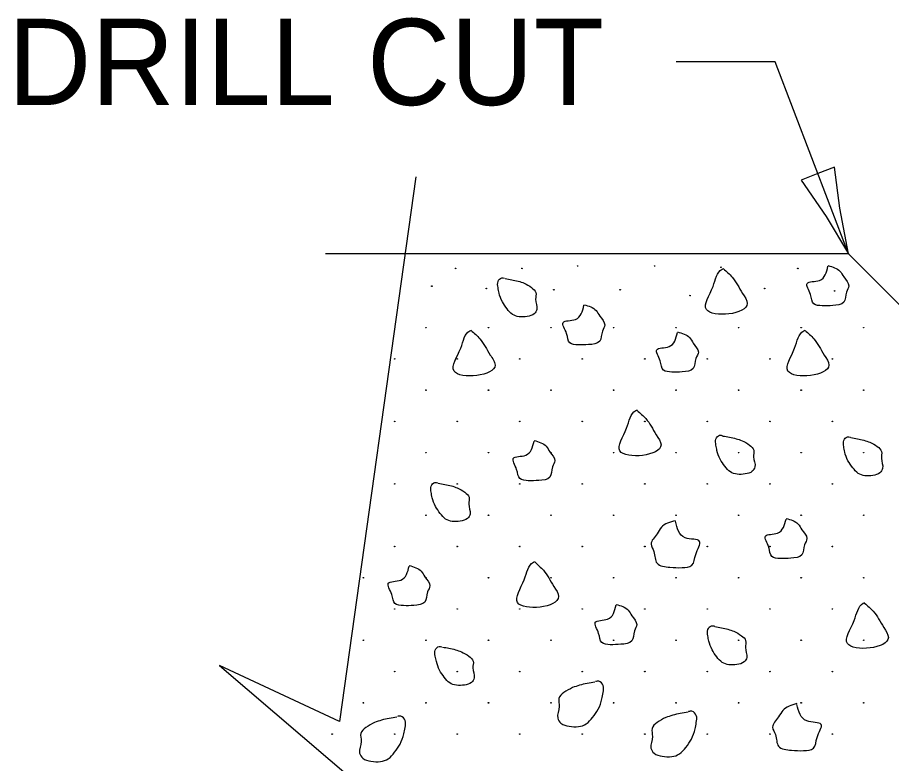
# Model space of a CAD drawing. Extents: x 2261656 to 2262286, y -3123885 to -3123485.
# Drawn here: x 2261683.66 to 2261712.11, y -3123770.93 to -3123746.65 of the extents above; entities that cross this region are included whole.
import ezdxf

# ---------------------------------------------------------------- set-up
doc = ezdxf.new("R2010")
doc.units = 0
doc.layers.add('RD_Pr_Roadway_Items', color=7, linetype='Continuous')
doc.layers.add('RD_Pr_Roadway_Notes', color=7, linetype='Continuous')

msp = doc.modelspace()

# ---------------------------------------------------------------- linework, layer by layer
at = {"layer": 'RD_Pr_Roadway_Items'}
for p, q in [((2261710.71, -3123754.344), (2261693.683, -3123754.344)), ((2261712.364, -3123755.995), (2261710.71, -3123754.344))]:
    msp.add_line(p, q, dxfattribs=at)
for centre in [(2261701.893, -3123754.739), (2261704.399, -3123754.739), (2261697.921, -3123754.816), (2261700.08, -3123754.816), (2261706.558, -3123754.778), (2261709.064, -3123754.816), (2261697.15, -3123755.394), (2261698.923, -3123755.471), (2261701.121, -3123755.511), (2261703.28, -3123755.511), (2261707.984, -3123755.471), (2261710.259, -3123755.549), (2261705.556, -3123755.703), (2261696.957, -3123756.745), (2261698.993, -3123756.745), (2261701.028, -3123756.745), (2261703.064, -3123756.745), (2261705.1, -3123756.745), (2261707.135, -3123756.745), (2261709.171, -3123756.745), (2261711.207, -3123756.745), (2261695.939, -3123757.762), (2261697.975, -3123757.762), (2261700.011, -3123757.762), (2261702.046, -3123757.762), (2261704.082, -3123757.762), (2261706.117, -3123757.762), (2261708.153, -3123757.762), (2261710.189, -3123757.762), (2261696.957, -3123758.78), (2261698.993, -3123758.78), (2261701.028, -3123758.78), (2261703.064, -3123758.78), (2261705.1, -3123758.78), (2261707.135, -3123758.78), (2261709.171, -3123758.78), (2261711.207, -3123758.78), (2261695.939, -3123759.798), (2261697.975, -3123759.798), (2261700.011, -3123759.798), (2261702.046, -3123759.798), (2261704.082, -3123759.798), (2261706.117, -3123759.798), (2261708.153, -3123759.798), (2261710.189, -3123759.798), (2261696.957, -3123760.816), (2261698.993, -3123760.816), (2261701.028, -3123760.816), (2261703.064, -3123760.816), (2261705.1, -3123760.816), (2261707.135, -3123760.816), (2261709.171, -3123760.816), (2261711.207, -3123760.816), (2261695.939, -3123761.834), (2261697.975, -3123761.834), (2261700.011, -3123761.834), (2261702.046, -3123761.834), (2261704.082, -3123761.834), (2261706.117, -3123761.834), (2261708.153, -3123761.834), (2261710.189, -3123761.834), (2261696.957, -3123762.852), (2261698.993, -3123762.852), (2261701.028, -3123762.852), (2261703.064, -3123762.852), (2261705.1, -3123762.852), (2261707.135, -3123762.852), (2261709.171, -3123762.852), (2261711.207, -3123762.852), (2261695.939, -3123763.869), (2261697.975, -3123763.869), (2261700.011, -3123763.869), (2261702.046, -3123763.869), (2261704.082, -3123763.869), (2261706.117, -3123763.869), (2261708.153, -3123763.869), (2261710.189, -3123763.869), (2261694.921, -3123764.887), (2261696.957, -3123764.887), (2261698.993, -3123764.887), (2261701.028, -3123764.887), (2261703.064, -3123764.887), (2261705.1, -3123764.887), (2261707.135, -3123764.887), (2261709.171, -3123764.887), (2261711.207, -3123764.887), (2261695.939, -3123765.905), (2261697.975, -3123765.905), (2261700.011, -3123765.905), (2261702.046, -3123765.905), (2261704.082, -3123765.905), (2261706.117, -3123765.905), (2261708.153, -3123765.905), (2261710.189, -3123765.905), (2261694.921, -3123766.923), (2261696.957, -3123766.923), (2261698.993, -3123766.923), (2261701.028, -3123766.923), (2261703.064, -3123766.923), (2261705.1, -3123766.923), (2261707.135, -3123766.923), (2261709.171, -3123766.923), (2261711.207, -3123766.923), (2261695.939, -3123767.941), (2261697.975, -3123767.941), (2261700.011, -3123767.941), (2261702.046, -3123767.941), (2261704.082, -3123767.941), (2261706.117, -3123767.941), (2261708.153, -3123767.941), (2261710.189, -3123767.941), (2261694.921, -3123768.958), (2261696.957, -3123768.958), (2261698.993, -3123768.958), (2261701.028, -3123768.958), (2261703.064, -3123768.958), (2261705.1, -3123768.958), (2261707.135, -3123768.958), (2261709.171, -3123768.958), (2261711.207, -3123768.958), (2261693.904, -3123769.976), (2261695.939, -3123769.976), (2261697.975, -3123769.976), (2261700.011, -3123769.976), (2261702.046, -3123769.976), (2261704.082, -3123769.976), (2261706.117, -3123769.976), (2261708.153, -3123769.976), (2261710.189, -3123769.976)]:
    msp.add_circle(centre, 0.0096, dxfattribs=at)
for points in [[(2261710.044, -3123754.724), (2261710.436, -3123754.913), (2261710.558, -3123755.094), (2261710.718, -3123755.384), (2261710.645, -3123755.591), (2261710.558, -3123755.917), (2261710.199, -3123756.026), (2261709.855, -3123756.034), (2261709.581, -3123755.967), (2261709.477, -3123755.665), (2261709.367, -3123755.305), (2261709.77, -3123755.207), (2261710.044, -3123754.745)], [(2261706.642, -3123754.83), (2261706.924, -3123755.101), (2261707.266, -3123755.631), (2261707.418, -3123755.956), (2261706.086, -3123756.152), (2261706.302, -3123755.411), (2261706.6, -3123754.842), (2261706.65, -3123754.819)], [(2261699.533, -3123755.148), (2261699.961, -3123755.234), (2261700.153, -3123755.3), (2261700.395, -3123755.442), (2261700.536, -3123755.603), (2261700.528, -3123755.822), (2261700.567, -3123756.152), (2261700.482, -3123756.292), (2261700.254, -3123756.379), (2261699.988, -3123756.391), (2261699.774, -3123756.312), (2261699.596, -3123756.132), (2261699.444, -3123755.9), (2261699.337, -3123755.619), (2261699.304, -3123755.442), (2261699.304, -3123755.242), (2261699.424, -3123755.125), (2261699.517, -3123755.133)], [(2261702.102, -3123755.999), (2261702.496, -3123756.186), (2261702.613, -3123756.367), (2261702.778, -3123756.657), (2261702.7, -3123756.861), (2261702.613, -3123757.186), (2261702.252, -3123757.299), (2261701.913, -3123757.307), (2261701.642, -3123757.241), (2261701.537, -3123756.939), (2261701.422, -3123756.578), (2261701.827, -3123756.476), (2261702.102, -3123756.018)], [(2261698.428, -3123756.837), (2261698.71, -3123757.108), (2261699.052, -3123757.636), (2261699.209, -3123757.962), (2261697.871, -3123758.158), (2261698.089, -3123757.413), (2261698.386, -3123756.849), (2261698.441, -3123756.825)], [(2261705.145, -3123756.885), (2261705.542, -3123757.072), (2261705.66, -3123757.253), (2261705.825, -3123757.543), (2261705.746, -3123757.747), (2261705.66, -3123758.076), (2261705.302, -3123758.185), (2261704.957, -3123758.193), (2261704.688, -3123758.127), (2261704.581, -3123757.825), (2261704.471, -3123757.464), (2261704.871, -3123757.362), (2261705.145, -3123756.904)], [(2261709.3, -3123756.837), (2261709.581, -3123757.108), (2261709.924, -3123757.636), (2261710.075, -3123757.962), (2261708.743, -3123758.158), (2261708.96, -3123757.413), (2261709.258, -3123756.849), (2261709.307, -3123756.825)], [(2261703.828, -3123759.439), (2261704.116, -3123759.706), (2261704.455, -3123760.235), (2261704.61, -3123760.56), (2261703.271, -3123760.756), (2261703.491, -3123760.015), (2261703.789, -3123759.447), (2261703.841, -3123759.424)], [(2261700.479, -3123760.419), (2261700.871, -3123760.608), (2261700.991, -3123760.787), (2261701.155, -3123761.078), (2261701.077, -3123761.281), (2261700.991, -3123761.61), (2261700.63, -3123761.721), (2261700.29, -3123761.728), (2261700.018, -3123761.661), (2261699.909, -3123761.359), (2261699.8, -3123761), (2261700.205, -3123760.898), (2261700.479, -3123760.439)], [(2261706.626, -3123760.274), (2261707.055, -3123760.361), (2261707.246, -3123760.427), (2261707.494, -3123760.569), (2261707.63, -3123760.732), (2261707.621, -3123760.952), (2261707.667, -3123761.278), (2261707.58, -3123761.422), (2261707.347, -3123761.509), (2261707.086, -3123761.516), (2261706.87, -3123761.443), (2261706.689, -3123761.257), (2261706.537, -3123761.031), (2261706.43, -3123760.744), (2261706.399, -3123760.569), (2261706.399, -3123760.373), (2261706.517, -3123760.25), (2261706.616, -3123760.262)], [(2261710.789, -3123760.325), (2261711.212, -3123760.412), (2261711.408, -3123760.478), (2261711.651, -3123760.615), (2261711.789, -3123760.78), (2261711.782, -3123761), (2261711.823, -3123761.329), (2261711.736, -3123761.47), (2261711.507, -3123761.555), (2261711.244, -3123761.567), (2261711.029, -3123761.489), (2261710.852, -3123761.305), (2261710.695, -3123761.078), (2261710.59, -3123760.795), (2261710.558, -3123760.615), (2261710.558, -3123760.419), (2261710.676, -3123760.301), (2261710.773, -3123760.31)], [(2261697.359, -3123761.811), (2261697.785, -3123761.896), (2261697.978, -3123761.963), (2261698.222, -3123762.104), (2261698.363, -3123762.266), (2261698.35, -3123762.489), (2261698.394, -3123762.814), (2261698.307, -3123762.959), (2261698.076, -3123763.045), (2261697.814, -3123763.053), (2261697.597, -3123762.975), (2261697.422, -3123762.794), (2261697.268, -3123762.563), (2261697.158, -3123762.281), (2261697.127, -3123762.104), (2261697.127, -3123761.905), (2261697.249, -3123761.787), (2261697.344, -3123761.795)], [(2261708.68, -3123762.954), (2261709.072, -3123763.139), (2261709.195, -3123763.324), (2261709.359, -3123763.609), (2261709.281, -3123763.817), (2261709.195, -3123764.142), (2261708.834, -3123764.252), (2261708.492, -3123764.264), (2261708.218, -3123764.197), (2261708.116, -3123763.895), (2261708.006, -3123763.535), (2261708.405, -3123763.433), (2261708.68, -3123762.975)], [(2261705.08, -3123763.029), (2261704.62, -3123763.245), (2261704.479, -3123763.46), (2261704.288, -3123763.794), (2261704.377, -3123764.036), (2261704.479, -3123764.416), (2261704.9, -3123764.546), (2261705.294, -3123764.558), (2261705.616, -3123764.479), (2261705.738, -3123764.127), (2261705.866, -3123763.704), (2261705.396, -3123763.586), (2261705.08, -3123763.049)], [(2261700.497, -3123764.374), (2261700.78, -3123764.644), (2261701.122, -3123765.169), (2261701.273, -3123765.498), (2261699.94, -3123765.694), (2261700.157, -3123764.95), (2261700.456, -3123764.385), (2261700.505, -3123764.362)], [(2261696.411, -3123764.488), (2261696.802, -3123764.675), (2261696.922, -3123764.856), (2261697.088, -3123765.146), (2261697.009, -3123765.35), (2261696.922, -3123765.679), (2261696.563, -3123765.788), (2261696.223, -3123765.796), (2261695.949, -3123765.73), (2261695.842, -3123765.428), (2261695.731, -3123765.067), (2261696.136, -3123764.965), (2261696.411, -3123764.507)], [(2261703.147, -3123765.757), (2261703.539, -3123765.941), (2261703.661, -3123766.125), (2261703.82, -3123766.412), (2261703.748, -3123766.619), (2261703.661, -3123766.945), (2261703.301, -3123767.054), (2261702.958, -3123767.066), (2261702.683, -3123766.996), (2261702.579, -3123766.698), (2261702.47, -3123766.337), (2261702.872, -3123766.235), (2261703.147, -3123765.773)], [(2261711.235, -3123765.71), (2261711.518, -3123765.977), (2261711.86, -3123766.505), (2261712.011, -3123766.831), (2261710.678, -3123767.027), (2261710.896, -3123766.282), (2261711.194, -3123765.718), (2261711.244, -3123765.694)], [(2261706.36, -3123766.478), (2261706.789, -3123766.565), (2261706.979, -3123766.631), (2261707.227, -3123766.773), (2261707.364, -3123766.933), (2261707.355, -3123767.156), (2261707.399, -3123767.482), (2261707.314, -3123767.626), (2261707.081, -3123767.713), (2261706.815, -3123767.72), (2261706.603, -3123767.645), (2261706.423, -3123767.461), (2261706.271, -3123767.231), (2261706.164, -3123766.948), (2261706.132, -3123766.773), (2261706.132, -3123766.577), (2261706.25, -3123766.454), (2261706.35, -3123766.463)], [(2261697.492, -3123767.144), (2261697.919, -3123767.231), (2261698.111, -3123767.301), (2261698.355, -3123767.439), (2261698.496, -3123767.603), (2261698.483, -3123767.822), (2261698.527, -3123768.148), (2261698.441, -3123768.293), (2261698.209, -3123768.379), (2261697.947, -3123768.386), (2261697.73, -3123768.312), (2261697.555, -3123768.128), (2261697.401, -3123767.897), (2261697.297, -3123767.615), (2261697.26, -3123767.439), (2261697.26, -3123767.243), (2261697.383, -3123767.121), (2261697.477, -3123767.132)], [(2261702.457, -3123768.284), (2261701.955, -3123768.386), (2261701.733, -3123768.465), (2261701.446, -3123768.625), (2261701.286, -3123768.818), (2261701.296, -3123769.076), (2261701.246, -3123769.457), (2261701.349, -3123769.625), (2261701.616, -3123769.723), (2261701.923, -3123769.734), (2261702.174, -3123769.644), (2261702.383, -3123769.433), (2261702.564, -3123769.167), (2261702.683, -3123768.833), (2261702.723, -3123768.625), (2261702.723, -3123768.398), (2261702.583, -3123768.257), (2261702.472, -3123768.269)], [(2261705.49, -3123769.261), (2261704.989, -3123769.363), (2261704.767, -3123769.441), (2261704.479, -3123769.601), (2261704.32, -3123769.794), (2261704.329, -3123770.053), (2261704.281, -3123770.433), (2261704.382, -3123770.601), (2261704.649, -3123770.699), (2261704.957, -3123770.711), (2261705.208, -3123770.62), (2261705.417, -3123770.409), (2261705.597, -3123770.138), (2261705.718, -3123769.809), (2261705.757, -3123769.601), (2261705.757, -3123769.375), (2261705.616, -3123769.233), (2261705.505, -3123769.245)], [(2261709.032, -3123768.986), (2261708.575, -3123769.206), (2261708.435, -3123769.417), (2261708.241, -3123769.755), (2261708.333, -3123769.993), (2261708.435, -3123770.373), (2261708.853, -3123770.503), (2261709.252, -3123770.515), (2261709.572, -3123770.436), (2261709.691, -3123770.084), (2261709.822, -3123769.664), (2261709.352, -3123769.547), (2261709.032, -3123769.01)], [(2261696.012, -3123769.421), (2261695.512, -3123769.523), (2261695.285, -3123769.601), (2261695.002, -3123769.762), (2261694.838, -3123769.954), (2261694.851, -3123770.213), (2261694.799, -3123770.593), (2261694.901, -3123770.762), (2261695.167, -3123770.859), (2261695.478, -3123770.871), (2261695.729, -3123770.781), (2261695.936, -3123770.569), (2261696.116, -3123770.303), (2261696.238, -3123769.97), (2261696.278, -3123769.762), (2261696.278, -3123769.535), (2261696.139, -3123769.394), (2261696.027, -3123769.405)]]:
    msp.add_spline(points, degree=3, dxfattribs=at)
at = {"layer": 'RD_Pr_Roadway_Notes'}
for p, q in [((2261708.321, -3123748.095), (2261705.102, -3123748.095)), ((2261710.715, -3123754.344), (2261708.321, -3123748.095)), ((2261696.633, -3123751.833), (2261694.148, -3123769.562)), ((2261694.148, -3123769.562), (2261690.234, -3123767.74)), ((2261690.234, -3123767.74), (2261697.699, -3123774.117))]:
    msp.add_line(p, q, dxfattribs=at)
msp.add_lwpolyline([(2261710.261, -3123751.521), (2261709.713, -3123751.729), (2261709.167, -3123751.939), (2261709.988, -3123753.124), (2261710.715, -3123754.344), (2261710.434, -3123752.853)], close=True, dxfattribs=at)

# ---------------------------------------------------------------- texts
msp.add_text('DRILL CUT', height=2.808, dxfattribs=at).set_placement((2261683.352, -3123749.498))

doc.saveas('drawing.dxf')
